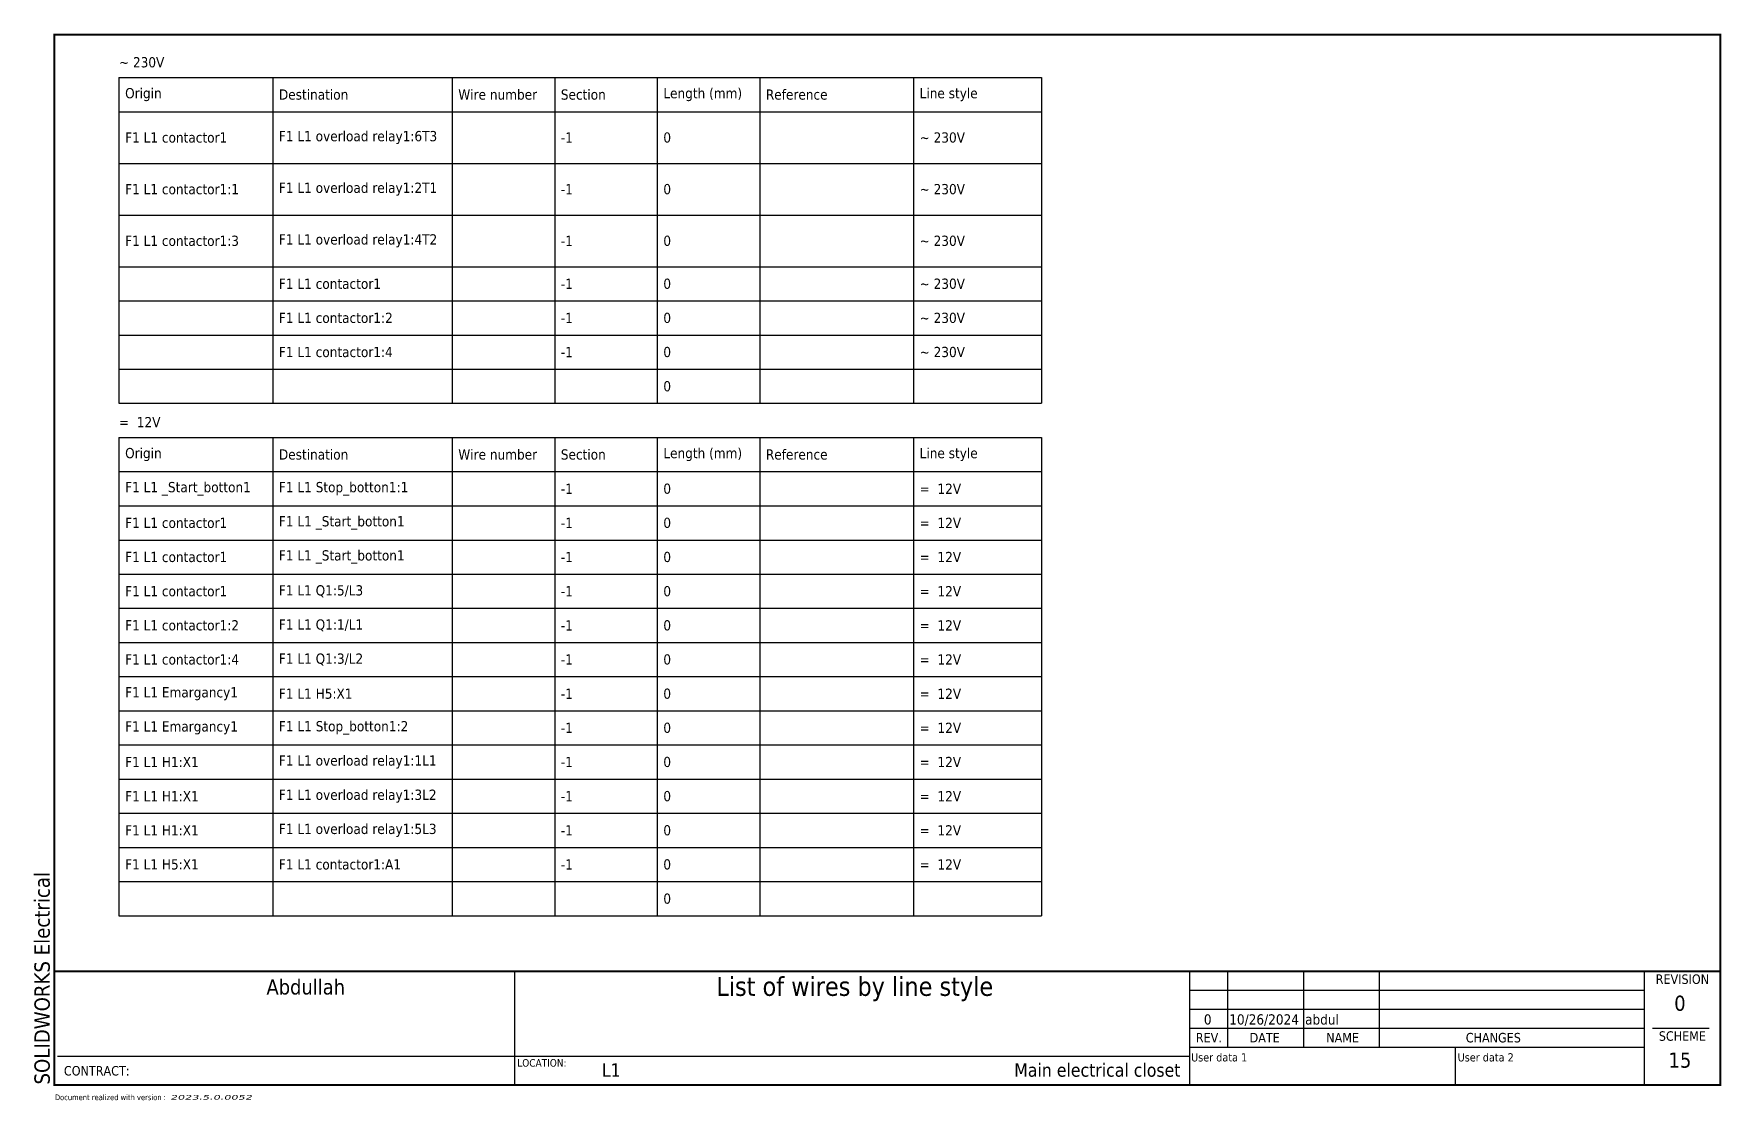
# Model space of a CAD drawing. Header units: inches. Extents: x 0.2 to 16.6, y 0.2 to 10.6.
import ezdxf
from ezdxf.enums import TextEntityAlignment as Align

# ---------------------------------------------------------------- set-up
doc = ezdxf.new("R2010")
doc.units = ezdxf.units.IN
doc.header["$LTSCALE"] = 0.5
doc.header["$MEASUREMENT"] = 0
doc.layers.add('TITLEBLOCK', color=7, linetype='Continuous')
doc.styles.add('TAHOMA_STANDARD', font='')
doc.styles.add('TR_BOM_DATA', font='tahoma.ttf', dxfattribs={"height": 0.1})
doc.styles.add('TR_BOM_HEADING', font='tahoma.ttf', dxfattribs={"height": 0.1})
doc.styles.add('TR_BOM_TITLE', font='tahoma.ttf', dxfattribs={"height": 0.1})
doc.styles.add('TR_BOM_TOTAL', font='tahomabd.ttf', dxfattribs={"height": 0.1})
doc.styles.get('TAHOMA_STANDARD').set_extended_font_data('Tahoma')

# ---------------------------------------------------------------- blocks, each defined once
blk = doc.blocks.new('TR_FDP_ANSI_B_EN')
at = {"color": 7}
for p, q in [((4.862, 0.37), (4.862, 1.48)), ((11.446, 0.37), (11.446, 1.48)), ((11.816, 0.74), (11.816, 1.48)), ((12.556, 0.74), (12.556, 1.48)), ((13.296, 0.74), (13.296, 1.48)), ((15.88, 0.37), (15.88, 1.48)), ((11.446, 1.295), (15.88, 1.295)), ((11.446, 1.11), (15.88, 1.11)), ((11.446, 0.925), (15.88, 0.925)), ((15.958, 0.925), (16.513, 0.925)), ((11.446, 0.74), (15.88, 0.74)), ((14.033, 0.74), (14.033, 0.37)), ((11.45, 0.647), (0.4, 0.647))]:
    blk.add_line(p, q, dxfattribs=at)
at = {"color": 7, "const_width": 0.0185}
blk.add_lwpolyline([(0.37, 10.619), (16.62, 10.619), (16.62, 0.37), (0.37, 0.37)], close=True, dxfattribs=at)
blk.add_lwpolyline([(0.37, 1.48), (16.62, 1.48)], dxfattribs=at)
at = {"color": 7, "style": 'TAHOMA_STANDARD'}
for s, p in [('REVISION', (16.25, 1.403)), ('CHANGES', (14.406, 0.832)), ('SCHEME', (16.25, 0.848))]:
    blk.add_text(s, height=0.0925, dxfattribs=at).set_placement(p, align=Align.MIDDLE_CENTER)
for s, p in [('REV.', (11.631, 0.832)), ('DATE', (12.176, 0.832)), ('NAME', (12.936, 0.832))]:
    blk.add_text(s, height=0.0925, dxfattribs=at).set_placement(p, align=Align.MIDDLE)
for s, height, p in [('CONTRACT:', 0.0925, (0.463, 0.509)), ('LOCATION:', 0.074, (4.885, 0.586)), ('Document realized with version :', 0.0555, (0.375, 0.25))]:
    blk.add_text(s, height=height, dxfattribs=at).set_placement(p, align=Align.MIDDLE_LEFT)
blk.add_attdef('#APP_NAME', text='', height=0.15, rotation=90, dxfattribs=at).set_placement((0.25, 0.375), align=Align.MIDDLE_LEFT)
for tag, height, p in [('#PROJECT_DWG_OFFICE', 0.148, (2.822, 1.253)), ('#FOLIO_TZ_0_L1', 0.185, (8.177, 1.24)), ('#PROJECT_DWG_OFFICE_ADDRESS_1', 0.111, (2.822, 1.044)), ('#PROJECT_DWG_OFFICE_ADDRESS_2', 0.111, (2.822, 0.894)), ('#FOLIO_TZ_1_L1', 0.148, (8.18, 0.957)), ('#PROJECT_DWG_OFFICE_ADDRESS_3', 0.111, (2.822, 0.738)), ('#FOLIO_TZ_2_L1', 0.148, (8.177, 0.746))]:
    blk.add_attdef(tag, text='', height=height, dxfattribs=at).set_placement(p, align=Align.CENTER)
for tag, height, p in [('#REV_NO_-0', 0.1, (11.62, 1.38)), ('#REV_NO_-1', 0.1, (11.62, 1.2)), ('#REV_NO', 0.148, (16.226, 1.168)), ('#REV_NO_-2', 0.1, (11.62, 1.01)), ('#FOLIO_TAG', 0.148, (16.226, 0.613))]:
    blk.add_attdef(tag, text='', height=height, dxfattribs=at).set_placement(p, align=Align.MIDDLE_CENTER)
for tag, height, p in [('#REV_CREATED_ON_-0', 0.1, (11.83, 1.38)), ('#REV_CREATED_BY_-0', 0.1, (12.57, 1.38)), ('#REV_NO_-0_TZ_0_L1', 0.1, (13.31, 1.38)), ('#REV_CREATED_ON_-1', 0.1, (11.83, 1.2)), ('#REV_CREATED_BY_-1', 0.1, (12.57, 1.2)), ('#REV_NO_-1_TZ_0_L1', 0.1, (13.31, 1.2)), ('#REV_CREATED_ON_-2', 0.1, (11.83, 1.01)), ('#REV_CREATED_BY_-2', 0.1, (12.57, 1.01)), ('#REV_NO_-2_TZ_0_L1', 0.1, (13.31, 1.01)), ('#FOLIO_LOC_TAG', 0.13, (5.71, 0.516))]:
    blk.add_attdef(tag, text='', height=height, dxfattribs=at).set_placement(p, align=Align.MIDDLE_LEFT)
for tag, p, height in [('##BUNDLE_TX_0_L1', (11.458, 0.6), 0.08), ('##BUNDLE_TX_1_L1', (14.058, 0.6), 0.08), ('#BUNDLE_TX_0', (11.508, 0.45), 0.0925), ('#BUNDLE_TX_1', (14.108, 0.45), 0.0925)]:
    blk.add_attdef(tag, p, '', height=height, dxfattribs=at)
blk.add_attdef('#PROJECT_CONTRACT_NUM', text='', height=0.13, dxfattribs=at).set_placement((1.397, 0.418), align=Align.BOTTOM_LEFT)
blk.add_attdef('#FOLIO_LOC_TZ_0_L1', text='', height=0.13, dxfattribs=at).set_placement((11.354, 0.516), align=Align.MIDDLE_RIGHT)
at = {"color": 7, "style": 'TAHOMA_STANDARD', "oblique": 15, "width": 2.071003}
blk.add_attdef('#ELVER', text='', height=0.0447, dxfattribs=at).set_placement((1.5, 0.25), align=Align.MIDDLE_LEFT)
blk = doc.blocks.new('*T15')
at = {"color": 0, "linetype": 'ByBlock', "lineweight": -2}
for p, q in [((0, 0), (9, 0)), ((0, 0), (0, -3.178)), ((1.5, 0), (1.5, -3.178)), ((3.25, 0), (3.25, -3.178)), ((4.25, 0), (4.25, -3.178)), ((5.25, 0), (5.25, -3.178)), ((6.25, 0), (6.25, -3.178)), ((7.75, 0), (7.75, -3.178)), ((9, 0), (9, -3.178)), ((0, -0.333), (9, -0.333)), ((0, -0.837), (9, -0.837)), ((0, -1.341), (9, -1.341)), ((0, -1.845), (9, -1.845)), ((0, -2.178), (9, -2.178)), ((0, -2.512), (9, -2.512)), ((0, -2.845), (9, -2.845)), ((0, -3.178), (9, -3.178))]:
    blk.add_line(p, q, dxfattribs=at)
at = {"color": 150, "char_height": 0.1, "attachment_point": 4, "style": 'TR_BOM_HEADING'}
for s, insert, width in [('Origin', (0.06, -0.166), 1.38), ('Destination', (1.56, -0.166), 1.63), ('Wire number', (3.31, -0.166), 0.88), ('Section', (4.31, -0.166), 0.88), ('Length (mm)', (5.31, -0.166), 0.88), ('Reference', (6.31, -0.166), 1.38), ('Line style', (7.81, -0.166), 1.13)]:
    blk.add_mtext(s, dxfattribs=dict(at, insert=insert, width=width))
at = {"color": 7, "char_height": 0.1, "attachment_point": 4, "style": 'TR_BOM_DATA'}
for s, insert, width in [('F1 L1 contactor1', (0.06, -0.585), 1.38), ('F1 L1 overload relay1:6T3', (1.56, -0.585), 1.63), ('-1', (4.31, -0.585), 0.88), ('0', (5.31, -0.585), 0.88), ('~ 230V', (7.81, -0.585), 1.13), ('F1 L1 contactor1:1', (0.06, -1.089), 1.38), ('F1 L1 overload relay1:2T1', (1.56, -1.089), 1.63), ('-1', (4.31, -1.089), 0.88), ('0', (5.31, -1.089), 0.88), ('~ 230V', (7.81, -1.089), 1.13), ('F1 L1 contactor1:3', (0.06, -1.593), 1.38), ('F1 L1 overload relay1:4T2', (1.56, -1.593), 1.63), ('-1', (4.31, -1.593), 0.88), ('0', (5.31, -1.593), 0.88), ('~ 230V', (7.81, -1.593), 1.13), ('F1 L1 contactor1', (1.56, -2.012), 1.63), ('-1', (4.31, -2.012), 0.88), ('0', (5.31, -2.012), 0.88), ('~ 230V', (7.81, -2.012), 1.13), ('F1 L1 contactor1:2', (1.56, -2.345), 1.63), ('-1', (4.31, -2.345), 0.88), ('0', (5.31, -2.345), 0.88), ('~ 230V', (7.81, -2.345), 1.13), ('F1 L1 contactor1:4', (1.56, -2.678), 1.63), ('-1', (4.31, -2.678), 0.88), ('0', (5.31, -2.678), 0.88), ('~ 230V', (7.81, -2.678), 1.13)]:
    blk.add_mtext(s, dxfattribs=dict(at, insert=insert, width=width))
at = {"color": 1, "insert": (5.31, -3.012), "char_height": 0.1, "width": 0.88, "attachment_point": 4, "style": 'TR_BOM_TOTAL'}
blk.add_mtext('0', dxfattribs=at)
blk = doc.blocks.new('*T16')
at = {"color": 0, "linetype": 'ByBlock', "lineweight": -2}
for p, q in [((0, 0), (9, 0)), ((0, 0), (0, -4.666)), ((1.5, 0), (1.5, -4.666)), ((3.25, 0), (3.25, -4.666)), ((4.25, 0), (4.25, -4.666)), ((5.25, 0), (5.25, -4.666)), ((6.25, 0), (6.25, -4.666)), ((7.75, 0), (7.75, -4.666)), ((9, 0), (9, -4.666)), ((0, -0.333), (9, -0.333)), ((0, -0.666), (9, -0.666)), ((0, -1), (9, -1)), ((0, -1.333), (9, -1.333)), ((0, -1.666), (9, -1.666)), ((0, -2), (9, -2)), ((0, -2.333), (9, -2.333)), ((0, -2.666), (9, -2.666)), ((0, -3), (9, -3)), ((0, -3.333), (9, -3.333)), ((0, -3.666), (9, -3.666)), ((0, -4), (9, -4)), ((0, -4.333), (9, -4.333)), ((0, -4.666), (9, -4.666))]:
    blk.add_line(p, q, dxfattribs=at)
at = {"color": 150, "char_height": 0.1, "attachment_point": 4, "style": 'TR_BOM_HEADING'}
for s, insert, width in [('Origin', (0.06, -0.166), 1.38), ('Destination', (1.56, -0.166), 1.63), ('Wire number', (3.31, -0.166), 0.88), ('Section', (4.31, -0.166), 0.88), ('Length (mm)', (5.31, -0.166), 0.88), ('Reference', (6.31, -0.166), 1.38), ('Line style', (7.81, -0.166), 1.13)]:
    blk.add_mtext(s, dxfattribs=dict(at, insert=insert, width=width))
at = {"color": 7, "char_height": 0.1, "attachment_point": 4, "style": 'TR_BOM_DATA'}
for s, insert, width in [('F1 L1 _Start_botton1', (0.06, -0.5), 1.38), ('F1 L1 Stop_botton1:1', (1.56, -0.5), 1.63), ('-1', (4.31, -0.5), 0.88), ('0', (5.31, -0.5), 0.88), ('=  12V', (7.81, -0.5), 1.13), ('F1 L1 contactor1', (0.06, -0.833), 1.38), ('F1 L1 _Start_botton1', (1.56, -0.833), 1.63), ('-1', (4.31, -0.833), 0.88), ('0', (5.31, -0.833), 0.88), ('=  12V', (7.81, -0.833), 1.13), ('F1 L1 contactor1', (0.06, -1.166), 1.38), ('F1 L1 _Start_botton1', (1.56, -1.166), 1.63), ('-1', (4.31, -1.166), 0.88), ('0', (5.31, -1.166), 0.88), ('=  12V', (7.81, -1.166), 1.13), ('F1 L1 contactor1', (0.06, -1.5), 1.38), ('F1 L1 Q1:5/L3', (1.56, -1.5), 1.63), ('-1', (4.31, -1.5), 0.88), ('0', (5.31, -1.5), 0.88), ('=  12V', (7.81, -1.5), 1.13), ('F1 L1 contactor1:2', (0.06, -1.833), 1.38), ('F1 L1 Q1:1/L1', (1.56, -1.833), 1.63), ('-1', (4.31, -1.833), 0.88), ('0', (5.31, -1.833), 0.88), ('=  12V', (7.81, -1.833), 1.13), ('F1 L1 contactor1:4', (0.06, -2.166), 1.38), ('F1 L1 Q1:3/L2', (1.56, -2.166), 1.63), ('-1', (4.31, -2.166), 0.88), ('0', (5.31, -2.166), 0.88), ('=  12V', (7.81, -2.166), 1.13), ('F1 L1 Emargancy1', (0.06, -2.5), 1.38), ('F1 L1 H5:X1', (1.56, -2.5), 1.63), ('-1', (4.31, -2.5), 0.88), ('0', (5.31, -2.5), 0.88), ('=  12V', (7.81, -2.5), 1.13), ('F1 L1 Emargancy1', (0.06, -2.833), 1.38), ('F1 L1 Stop_botton1:2', (1.56, -2.833), 1.63), ('-1', (4.31, -2.833), 0.88), ('0', (5.31, -2.833), 0.88), ('=  12V', (7.81, -2.833), 1.13), ('F1 L1 H1:X1', (0.06, -3.166), 1.38), ('F1 L1 overload relay1:1L1', (1.56, -3.166), 1.63), ('-1', (4.31, -3.166), 0.88), ('0', (5.31, -3.166), 0.88), ('=  12V', (7.81, -3.166), 1.13), ('F1 L1 H1:X1', (0.06, -3.5), 1.38), ('F1 L1 overload relay1:3L2', (1.56, -3.5), 1.63), ('-1', (4.31, -3.5), 0.88), ('0', (5.31, -3.5), 0.88), ('=  12V', (7.81, -3.5), 1.13), ('F1 L1 H1:X1', (0.06, -3.833), 1.38), ('F1 L1 overload relay1:5L3', (1.56, -3.833), 1.63), ('-1', (4.31, -3.833), 0.88), ('0', (5.31, -3.833), 0.88), ('=  12V', (7.81, -3.833), 1.13), ('0', (5.31, -4.166), 0.88), ('=  12V', (7.81, -4.166), 1.13), ('F1 L1 H5:X1', (0.06, -4.166), 1.38), ('F1 L1 contactor1:A1', (1.56, -4.166), 1.63), ('-1', (4.31, -4.166), 0.88)]:
    blk.add_mtext(s, dxfattribs=dict(at, insert=insert, width=width))
at = {"color": 1, "insert": (5.31, -4.5), "char_height": 0.1, "width": 0.88, "attachment_point": 4, "style": 'TR_BOM_TOTAL'}
blk.add_mtext('0', dxfattribs=at)

msp = doc.modelspace()

# ---------------------------------------------------------------- block references
for name, p in [('*T15', (1, 10.2)), ('*T16', (1, 6.688))]:
    msp.add_blockref(name, p)
at = {"layer": 'TITLEBLOCK'}
msp.add_blockref('TR_FDP_ANSI_B_EN', (0, 0), dxfattribs=at).add_auto_attribs({'#FOLIO_TAG': '15', '#FOLIO_LOC_TAG': 'L1', '#FOLIO_LOC_TZ_0_L1': 'Main electrical closet', '#FOLIO_TZ_0_L1': 'List of wires by line style', '#REV_NO': '0', '#ELVER': '2023.5.0.0052', '#PROJECT_DWG_OFFICE': 'Abdullah', '##BUNDLE_TX_0_L1': 'User data 1', '##BUNDLE_TX_1_L1': 'User data 2', '#REV_NO_-2': '0', '#REV_CREATED_BY_-2': 'abdul', '#REV_CREATED_ON_-2': '10/26/2024', '#APP_NAME': 'SOLIDWORKS Electrical'})

# ---------------------------------------------------------------- texts
at = {"color": 150, "style": 'TR_BOM_TITLE'}
for s, p in [('~ 230V', (1, 10.3)), ('=  12V', (1, 6.788))]:
    msp.add_text(s, height=0.1, dxfattribs=at).set_placement(p)

doc.saveas('drawing.dxf')
